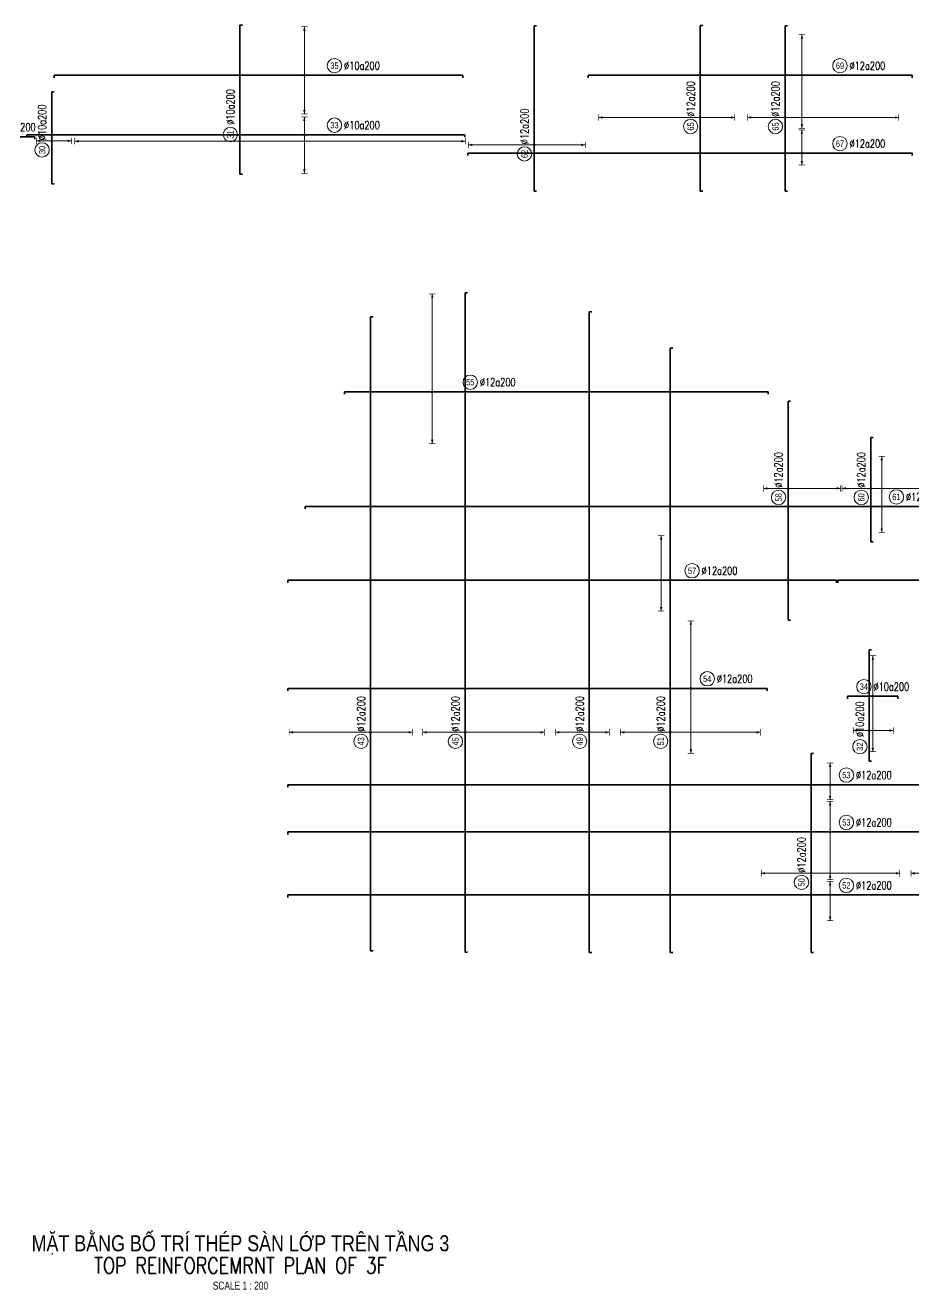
# Model space of a CAD drawing. Header units: millimetres. Extents: x -211477 to 1328726, y -15421 to 98394.
# Drawn here: x 95609 to 151128, y -13912 to 65087 of the extents above; entities that cross this region are included whole.
import ezdxf
from ezdxf.enums import TextEntityAlignment as Align

# ---------------------------------------------------------------- set-up
doc = ezdxf.new("R2010")
doc.units = ezdxf.units.MM
doc.header["$MEASUREMENT"] = 0
for name, color, linetype, lineweight in [('NDC_S_ANNO', 7, 'Continuous', 20), ('NDC_S_DIM', 1, 'Continuous', 9), ('NDC_S_ENG TITLE', 3, 'Continuous', 20), ('NDC_S_REBAR', 4, 'Continuous', 35), ('NDC_S_TEXT SYMBOL', 7, 'Continuous', 20), ('NDC_S_VN TEXT', 7, 'Continuous', 20), ('NDC_S_VN TITLE', 6, 'Continuous', 35)]:
    doc.layers.add(name, color=color, linetype=linetype, lineweight=lineweight)
doc.styles.add('ARIAL', font='arial.ttf', dxfattribs={"width": 0.8})
doc.styles.add('NDC_ANNO', font='', dxfattribs={"width": 0.8})
doc.styles.add('NDC_EN TXT', font='romans.shx', dxfattribs={"width": 0.8})
doc.styles.add('NDC_ROMANS', font='romans.shx', dxfattribs={"width": 0.8})
doc.styles.add('NDC_VIE TXT', font='arial.ttf', dxfattribs={"width": 0.8})
doc.styles.get('NDC_ANNO').set_extended_font_data('Dotum')

# ---------------------------------------------------------------- blocks, each defined once
blk = doc.blocks.new('Drawing name_symbol')
at = {"layer": 'NDC_S_ENG TITLE', "style": 'NDC_EN TXT', "width": 0.8}
blk.add_attdef('SECTDET1', text='', height=5, dxfattribs=at).set_placement((0, 1.01), align=Align.CENTER)
at = {"layer": 'NDC_S_TEXT SYMBOL', "lineweight": 25, "style": 'NDC_ANNO', "width": 0.8}
blk.add_attdef('SSCALE', text='', height=2.5, dxfattribs=at).set_placement((0, -4), align=Align.CENTER)
at = {"layer": 'NDC_S_VN TITLE', "style": 'NDC_VIE TXT', "width": 0.8}
blk.add_attdef('SECTDET2', text='', height=5, dxfattribs=at).set_placement((0, 7.97), align=Align.CENTER)
blk = doc.blocks.new('*U16')
h = blk.add_hatch(color=6)
edge = h.paths.add_edge_path()
edge.add_arc((-2.99, 0), 0.3, 0, 360)
at = {"layer": 'NDC_S_DIM', "color": 8}
for q in [(-2.99, 4.24), (-2.99, -8.01)]:
    blk.add_line((-2.99, 0), q, dxfattribs=at)
for points in [[(-3.99, 4.24, 0.2, 0.2, 0), (-1.99, 4.24, 0, 0, 0)], [(-3.99, -8.01, 0.2, 0.2, 0), (-1.99, -8.01, 0, 0, 0)]]:
    blk.add_lwpolyline(points, format="xyseb", dxfattribs=at)
at = {"layer": 'NDC_S_DIM'}
blk.add_circle((2.1, 3), 2.25, dxfattribs=at)
at = {"layer": 'NDC_S_DIM', "color": 6}
blk.add_circle((-2.99, 0), 0.3, dxfattribs=at)
at = {"layer": 'NDC_S_DIM', "color": 8}
for points in [[(-3.39, 3.04), (-2.99, 4.24), (-2.59, 3.04)], [(-3.39, -6.81), (-2.99, -8.01), (-2.59, -6.81)]]:
    blk.add_solid(points, dxfattribs=at)
at = {"layer": 'NDC_S_REBAR'}
for p, q in [((0, 0), (-172.4, 0)), ((-172.4, 0), (-172.4, -0.75)), ((0, 0), (94.4, 0)), ((94.4, 0), (94.4, -0.75)), ((-172.4, -0.75), (-172.4, -0.75)), ((94.4, -0.75), (94.4, -0.75))]:
    blk.add_line(p, q, dxfattribs=at)
at = {"layer": 'NDC_S_VN TEXT', "style": 'ARIAL', "width": 0.8}
blk.add_attdef('KHT', text='', height=2, dxfattribs=at).set_placement((2.1, 3), align=Align.MIDDLE_CENTER)
at = {"layer": 'NDC_S_VN TEXT', "color": 3, "style": 'NDC_ROMANS', "width": 0.75}
blk.add_attdef('DKT', (5.1, 1.75), '', height=2.5, dxfattribs=at)
blk = doc.blocks.new('*U18')
h = blk.add_hatch(color=6)
edge = h.paths.add_edge_path()
edge.add_arc((-2.99, 0), 0.3, 0, 360)
at = {"layer": 'NDC_S_DIM', "color": 8}
for q in [(-2.99, 9.57), (-2.99, -14.93)]:
    blk.add_line((-2.99, 0), q, dxfattribs=at)
for points in [[(-3.99, 9.57, 0.2, 0.2, 0), (-1.99, 9.57, 0, 0, 0)], [(-3.99, -14.93, 0.2, 0.2, 0), (-1.99, -14.93, 0, 0, 0)]]:
    blk.add_lwpolyline(points, format="xyseb", dxfattribs=at)
at = {"layer": 'NDC_S_DIM'}
blk.add_circle((2.1, 3), 2.25, dxfattribs=at)
at = {"layer": 'NDC_S_DIM', "color": 6}
blk.add_circle((-2.99, 0), 0.3, dxfattribs=at)
at = {"layer": 'NDC_S_DIM', "color": 8}
for points in [[(-3.39, 8.37), (-2.99, 9.57), (-2.59, 8.37)], [(-3.39, -13.73), (-2.99, -14.93), (-2.59, -13.73)]]:
    blk.add_solid(points, dxfattribs=at)
at = {"layer": 'NDC_S_REBAR'}
for p, q in [((0, 0), (-172.4, 0)), ((-172.4, 0), (-172.4, -0.75)), ((0, 0), (191.8, 0)), ((191.8, 0), (191.8, -0.75)), ((-172.4, -0.75), (-172.4, -0.75)), ((191.8, -0.75), (191.8, -0.75))]:
    blk.add_line(p, q, dxfattribs=at)
at = {"layer": 'NDC_S_VN TEXT', "style": 'ARIAL', "width": 0.8}
blk.add_attdef('KHT', text='', height=2, dxfattribs=at).set_placement((2.1, 3), align=Align.MIDDLE_CENTER)
at = {"layer": 'NDC_S_VN TEXT', "color": 3, "style": 'NDC_ROMANS', "width": 0.75}
blk.add_attdef('DKT', (5.1, 1.75), '', height=2.5, dxfattribs=at)
blk = doc.blocks.new('*U19')
h = blk.add_hatch(color=6)
edge = h.paths.add_edge_path()
edge.add_arc((-2.99, 0), 0.3, 0, 360)
at = {"layer": 'NDC_S_DIM', "color": 8}
for q in [(-2.99, 21.07), (-2.99, -20.29)]:
    blk.add_line((-2.99, 0), q, dxfattribs=at)
for points in [[(-3.99, 21.07, 0.2, 0.2, 0), (-1.99, 21.07, 0, 0, 0)], [(-3.99, -20.29, 0.2, 0.2, 0), (-1.99, -20.29, 0, 0, 0)]]:
    blk.add_lwpolyline(points, format="xyseb", dxfattribs=at)
at = {"layer": 'NDC_S_DIM'}
blk.add_circle((2.1, 3), 2.25, dxfattribs=at)
at = {"layer": 'NDC_S_DIM', "color": 6}
blk.add_circle((-2.99, 0), 0.3, dxfattribs=at)
at = {"layer": 'NDC_S_DIM', "color": 8}
for points in [[(-3.39, 19.87), (-2.99, 21.07), (-2.59, 19.87)], [(-3.39, -19.09), (-2.99, -20.29), (-2.59, -19.09)]]:
    blk.add_solid(points, dxfattribs=at)
at = {"layer": 'NDC_S_REBAR'}
for p, q in [((0, 0), (-128.93, 0)), ((-128.93, 0), (-128.93, -0.75)), ((0, 0), (20.87, 0)), ((20.87, 0), (20.87, -0.75)), ((-128.93, -0.75), (-128.93, -0.75)), ((20.87, -0.75), (20.87, -0.75))]:
    blk.add_line(p, q, dxfattribs=at)
at = {"layer": 'NDC_S_VN TEXT', "style": 'ARIAL', "width": 0.8}
blk.add_attdef('KHT', text='', height=2, dxfattribs=at).set_placement((2.1, 3), align=Align.MIDDLE_CENTER)
at = {"layer": 'NDC_S_VN TEXT', "color": 3, "style": 'NDC_ROMANS', "width": 0.75}
blk.add_attdef('DKT', (5.1, 1.75), '', height=2.5, dxfattribs=at)
blk = doc.blocks.new('*U21')
h = blk.add_hatch(color=6)
edge = h.paths.add_edge_path()
edge.add_arc((-7.56, 0), 0.3, 0, 360)
at = {"layer": 'NDC_S_DIM', "color": 8}
for q in [(-7.56, 13.95), (-7.56, -9.55)]:
    blk.add_line((-7.56, 0), q, dxfattribs=at)
for points in [[(-8.56, 13.95, 0.2, 0.2, 0), (-6.56, 13.95, 0, 0, 0)], [(-8.56, -9.55, 0.2, 0.2, 0), (-6.56, -9.55, 0, 0, 0)]]:
    blk.add_lwpolyline(points, format="xyseb", dxfattribs=at)
at = {"layer": 'NDC_S_DIM'}
blk.add_circle((2.1, 3), 2.25, dxfattribs=at)
at = {"layer": 'NDC_S_DIM', "color": 6}
blk.add_circle((-7.56, 0), 0.3, dxfattribs=at)
at = {"layer": 'NDC_S_DIM', "color": 8}
for points in [[(-7.96, 12.75), (-7.56, 13.95), (-7.16, 12.75)], [(-7.96, -8.35), (-7.56, -9.55), (-7.16, -8.35)]]:
    blk.add_solid(points, dxfattribs=at)
at = {"layer": 'NDC_S_REBAR'}
for p, q in [((0, 0), (-124.19, 0)), ((-124.19, 0), (-124.19, -0.75)), ((0, 0), (47.26, 0)), ((47.26, 0), (47.26, -0.75)), ((-124.19, -0.75), (-124.19, -0.75)), ((47.26, -0.75), (47.26, -0.75))]:
    blk.add_line(p, q, dxfattribs=at)
at = {"layer": 'NDC_S_VN TEXT', "style": 'ARIAL', "width": 0.8}
blk.add_attdef('KHT', text='', height=2, dxfattribs=at).set_placement((2.1, 3), align=Align.MIDDLE_CENTER)
at = {"layer": 'NDC_S_VN TEXT', "color": 3, "style": 'NDC_ROMANS', "width": 0.75}
blk.add_attdef('DKT', (5.1, 1.75), '', height=2.5, dxfattribs=at)
blk = doc.blocks.new('*U22')
h = blk.add_hatch(color=6)
edge = h.paths.add_edge_path()
edge.add_arc((-7.56, 0), 0.3, 0, 360)
at = {"layer": 'NDC_S_DIM', "color": 8}
for q in [(-7.56, 13.95), (-7.56, -10.05)]:
    blk.add_line((-7.56, 0), q, dxfattribs=at)
for points in [[(-8.56, 13.95, 0.2, 0.2, 0), (-6.56, 13.95, 0, 0, 0)], [(-8.56, -10.05, 0.2, 0.2, 0), (-6.56, -10.05, 0, 0, 0)]]:
    blk.add_lwpolyline(points, format="xyseb", dxfattribs=at)
at = {"layer": 'NDC_S_DIM'}
blk.add_circle((2.1, 3), 2.25, dxfattribs=at)
at = {"layer": 'NDC_S_DIM', "color": 6}
blk.add_circle((-7.56, 0), 0.3, dxfattribs=at)
at = {"layer": 'NDC_S_DIM', "color": 8}
for points in [[(-7.96, 12.75), (-7.56, 13.95), (-7.16, 12.75)], [(-7.96, -8.85), (-7.56, -10.05), (-7.16, -8.85)]]:
    blk.add_solid(points, dxfattribs=at)
at = {"layer": 'NDC_S_REBAR'}
for p, q in [((0, 0), (-154.42, 0)), ((-154.42, 0), (-154.42, -0.75)), ((0, 0), (76.08, 0)), ((76.08, 0), (76.08, -0.75)), ((-154.42, -0.75), (-154.42, -0.75)), ((76.08, -0.75), (76.08, -0.75))]:
    blk.add_line(p, q, dxfattribs=at)
at = {"layer": 'NDC_S_VN TEXT', "style": 'ARIAL', "width": 0.8}
blk.add_attdef('KHT', text='', height=2, dxfattribs=at).set_placement((2.1, 3), align=Align.MIDDLE_CENTER)
at = {"layer": 'NDC_S_VN TEXT', "color": 3, "style": 'NDC_ROMANS', "width": 0.75}
blk.add_attdef('DKT', (5.1, 1.75), '', height=2.5, dxfattribs=at)
blk = doc.blocks.new('*U23')
h = blk.add_hatch(color=6)
edge = h.paths.add_edge_path()
edge.add_arc((-2.48, 0), 0.3, 0, 360)
at = {"layer": 'NDC_S_DIM', "color": 8}
for q in [(-2.48, 15.65), (-2.48, -8.1)]:
    blk.add_line((-2.48, 0), q, dxfattribs=at)
for points in [[(-3.48, 15.65, 0.2, 0.2, 0), (-1.48, 15.65, 0, 0, 0)], [(-3.48, -8.1, 0.2, 0.2, 0), (-1.48, -8.1, 0, 0, 0)]]:
    blk.add_lwpolyline(points, format="xyseb", dxfattribs=at)
at = {"layer": 'NDC_S_DIM'}
blk.add_circle((2.1, 3), 2.25, dxfattribs=at)
at = {"layer": 'NDC_S_DIM', "color": 6}
blk.add_circle((-2.48, 0), 0.3, dxfattribs=at)
at = {"layer": 'NDC_S_DIM', "color": 8}
for points in [[(-2.88, 14.45), (-2.48, 15.65), (-2.08, 14.45)], [(-2.88, -6.9), (-2.48, -8.1), (-2.08, -6.9)]]:
    blk.add_solid(points, dxfattribs=at)
at = {"layer": 'NDC_S_REBAR'}
for p, q in [((0, 0), (-182.63, 0)), ((-182.63, 0), (-182.63, -0.75)), ((0, 0), (214.28, 0)), ((214.28, 0), (214.28, -0.75)), ((-182.63, -0.75), (-182.63, -0.75)), ((214.28, -0.75), (214.28, -0.75))]:
    blk.add_line(p, q, dxfattribs=at)
at = {"layer": 'NDC_S_VN TEXT', "style": 'ARIAL', "width": 0.8}
blk.add_attdef('KHT', text='', height=2, dxfattribs=at).set_placement((2.1, 3), align=Align.MIDDLE_CENTER)
at = {"layer": 'NDC_S_VN TEXT', "color": 3, "style": 'NDC_ROMANS', "width": 0.75}
blk.add_attdef('DKT', (5.1, 1.75), '', height=2.5, dxfattribs=at)
blk = doc.blocks.new('*U24')
h = blk.add_hatch(color=6)
edge = h.paths.add_edge_path()
edge.add_arc((-2.48, 0), 0.3, 0, 360)
at = {"layer": 'NDC_S_DIM', "color": 8}
for q in [(-2.48, 30.56), (-2.48, -16.19)]:
    blk.add_line((-2.48, 0), q, dxfattribs=at)
for points in [[(-3.48, 30.56, 0.2, 0.2, 0), (-1.48, 30.56, 0, 0, 0)], [(-3.48, -16.19, 0.2, 0.2, 0), (-1.48, -16.19, 0, 0, 0)]]:
    blk.add_lwpolyline(points, format="xyseb", dxfattribs=at)
at = {"layer": 'NDC_S_DIM'}
blk.add_circle((9.4, 3), 2.25, dxfattribs=at)
at = {"layer": 'NDC_S_DIM', "color": 6}
blk.add_circle((-2.48, 0), 0.3, dxfattribs=at)
at = {"layer": 'NDC_S_DIM', "color": 8}
for points in [[(-2.88, 29.36), (-2.48, 30.56), (-2.08, 29.36)], [(-2.88, -14.99), (-2.48, -16.19), (-2.08, -14.99)]]:
    blk.add_solid(points, dxfattribs=at)
at = {"layer": 'NDC_S_REBAR'}
for p, q in [((0, 0), (-29.85, 0)), ((-29.85, 0), (-29.85, -0.75)), ((0, 0), (102.52, 0)), ((102.52, 0), (102.52, -0.75)), ((-29.85, -0.75), (-29.85, -0.75)), ((102.52, -0.75), (102.52, -0.75))]:
    blk.add_line(p, q, dxfattribs=at)
at = {"layer": 'NDC_S_VN TEXT', "style": 'ARIAL', "width": 0.8}
blk.add_attdef('KHT', text='', height=2, dxfattribs=at).set_placement((9.4, 3), align=Align.MIDDLE_CENTER)
at = {"layer": 'NDC_S_VN TEXT', "color": 3, "style": 'NDC_ROMANS', "width": 0.75}
blk.add_attdef('DKT', (12.4, 1.75), '', height=2.5, dxfattribs=at)
blk = doc.blocks.new('*U27')
h = blk.add_hatch(color=6)
edge = h.paths.add_edge_path()
edge.add_arc((-2.48, 0), 0.3, 0, 360)
at = {"layer": 'NDC_S_DIM', "color": 8}
for q in [(-2.48, 7.29), (-2.48, -3.71)]:
    blk.add_line((-2.48, 0), q, dxfattribs=at)
for points in [[(-3.48, 7.29, 0.2, 0.2, 0), (-1.48, 7.29, 0, 0, 0)], [(-3.48, -3.71, 0.2, 0.2, 0), (-1.48, -3.71, 0, 0, 0)]]:
    blk.add_lwpolyline(points, format="xyseb", dxfattribs=at)
at = {"layer": 'NDC_S_DIM'}
blk.add_circle((9.4, 3), 2.25, dxfattribs=at)
at = {"layer": 'NDC_S_DIM', "color": 6}
blk.add_circle((-2.48, 0), 0.3, dxfattribs=at)
at = {"layer": 'NDC_S_DIM', "color": 8}
for points in [[(-2.88, 6.09), (-2.48, 7.29), (-2.08, 6.09)], [(-2.88, -2.51), (-2.48, -3.71), (-2.08, -2.51)]]:
    blk.add_solid(points, dxfattribs=at)
at = {"layer": 'NDC_S_REBAR'}
for p, q in [((0, 0), (-106.89, 0)), ((-106.89, 0), (-106.89, -0.75)), ((0, 0), (31.97, 0)), ((31.97, 0), (31.97, -0.75)), ((-106.89, -0.75), (-106.89, -0.75)), ((31.97, -0.75), (31.97, -0.75))]:
    blk.add_line(p, q, dxfattribs=at)
at = {"layer": 'NDC_S_VN TEXT', "style": 'ARIAL', "width": 0.8}
blk.add_attdef('KHT', text='', height=2, dxfattribs=at).set_placement((9.4, 3), align=Align.MIDDLE_CENTER)
at = {"layer": 'NDC_S_VN TEXT', "color": 3, "style": 'NDC_ROMANS', "width": 0.75}
blk.add_attdef('DKT', (12.4, 1.75), '', height=2.5, dxfattribs=at)
blk = doc.blocks.new('*U28')
h = blk.add_hatch(color=6)
edge = h.paths.add_edge_path()
edge.add_arc((-2.48, 0), 0.3, 0, 360)
at = {"layer": 'NDC_S_DIM', "color": 8}
for q in [(-2.48, 12.68), (-2.48, -16.57)]:
    blk.add_line((-2.48, 0), q, dxfattribs=at)
for points in [[(-3.48, 12.68, 0.2, 0.2, 0), (-1.48, 12.68, 0, 0, 0)], [(-3.48, -16.57, 0.2, 0.2, 0), (-1.48, -16.57, 0, 0, 0)]]:
    blk.add_lwpolyline(points, format="xyseb", dxfattribs=at)
at = {"layer": 'NDC_S_DIM'}
blk.add_circle((9.4, 3), 2.25, dxfattribs=at)
at = {"layer": 'NDC_S_DIM', "color": 6}
blk.add_circle((-2.48, 0), 0.3, dxfattribs=at)
at = {"layer": 'NDC_S_DIM', "color": 8}
for points in [[(-2.88, 11.48), (-2.48, 12.68), (-2.08, 11.48)], [(-2.88, -15.37), (-2.48, -16.57), (-2.08, -15.37)]]:
    blk.add_solid(points, dxfattribs=at)
at = {"layer": 'NDC_S_REBAR'}
for p, q in [((0, 0), (-69.29, 0)), ((-69.29, 0), (-69.29, -0.75)), ((0, 0), (31.94, 0)), ((31.94, 0), (31.94, -0.75)), ((-69.29, -0.75), (-69.29, -0.75)), ((31.94, -0.75), (31.94, -0.75))]:
    blk.add_line(p, q, dxfattribs=at)
at = {"layer": 'NDC_S_VN TEXT', "style": 'ARIAL', "width": 0.8}
blk.add_attdef('KHT', text='', height=2, dxfattribs=at).set_placement((9.4, 3), align=Align.MIDDLE_CENTER)
at = {"layer": 'NDC_S_VN TEXT', "color": 3, "style": 'NDC_ROMANS', "width": 0.75}
blk.add_attdef('DKT', (12.4, 1.75), '', height=2.5, dxfattribs=at)
blk = doc.blocks.new('*U29')
h = blk.add_hatch(color=6)
edge = h.paths.add_edge_path()
edge.add_arc((0, 0), 0.3, 0, 360)
at = {"layer": 'NDC_S_DIM', "color": 8}
for q in [(0, 15.18), (0, -12.07)]:
    blk.add_line((0, 0), q, dxfattribs=at)
for points in [[(-1, 15.18, 0.2, 0.2, 0), (1, 15.18, 0, 0, 0)], [(-1, -12.07, 0.2, 0.2, 0), (1, -12.07, 0, 0, 0)]]:
    blk.add_lwpolyline(points, format="xyseb", dxfattribs=at)
at = {"layer": 'NDC_S_DIM'}
blk.add_circle((9.4, 3), 2.25, dxfattribs=at)
at = {"layer": 'NDC_S_DIM', "color": 6}
blk.add_circle((0, 0), 0.3, dxfattribs=at)
at = {"layer": 'NDC_S_DIM', "color": 8}
for points in [[(-0.4, 13.98), (0, 15.18), (0.4, 13.98)], [(-0.4, -10.87), (0, -12.07), (0.4, -10.87)]]:
    blk.add_solid(points, dxfattribs=at)
at = {"layer": 'NDC_S_REBAR'}
for p, q in [((0, 0), (-78.17, 0)), ((-78.17, 0), (-78.17, -0.75)), ((0, 0), (49.56, 0)), ((49.56, 0), (49.56, -0.75)), ((-78.17, -0.75), (-78.17, -0.75)), ((49.56, -0.75), (49.56, -0.75))]:
    blk.add_line(p, q, dxfattribs=at)
at = {"layer": 'NDC_S_VN TEXT', "style": 'ARIAL', "width": 0.8}
blk.add_attdef('KHT', text='', height=2, dxfattribs=at).set_placement((9.4, 3), align=Align.MIDDLE_CENTER)
at = {"layer": 'NDC_S_VN TEXT', "color": 3, "style": 'NDC_ROMANS', "width": 0.75}
blk.add_attdef('DKT', (12.4, 1.75), '', height=2.5, dxfattribs=at)
blk = doc.blocks.new('*U32')
h = blk.add_hatch(color=6)
edge = h.paths.add_edge_path()
edge.add_arc((-4.94, 0), 0.3, 0, 360)
at = {"layer": 'NDC_S_DIM', "color": 8}
for q in [(-4.94, 51.62), (-4.94, -70.39)]:
    blk.add_line((-4.94, 0), q, dxfattribs=at)
for points in [[(-5.94, 51.62, 0.2, 0.2, 0), (-3.94, 51.62, 0, 0, 0)], [(-5.94, -70.39, 0.2, 0.2, 0), (-3.94, -70.39, 0, 0, 0)]]:
    blk.add_lwpolyline(points, format="xyseb", dxfattribs=at)
at = {"layer": 'NDC_S_DIM'}
blk.add_circle((-2.82, 3), 2.25, dxfattribs=at)
at = {"layer": 'NDC_S_DIM', "color": 6}
blk.add_circle((-4.94, 0), 0.3, dxfattribs=at)
at = {"layer": 'NDC_S_DIM', "color": 8}
for points in [[(-5.34, 50.42), (-4.94, 51.62), (-4.54, 50.42)], [(-5.34, -69.19), (-4.94, -70.39), (-4.54, -69.19)]]:
    blk.add_solid(points, dxfattribs=at)
at = {"layer": 'NDC_S_REBAR'}
for p, q in [((0, 0), (-15.24, 0)), ((-15.24, 0), (-15.24, -0.75)), ((0, 0), (31.29, 0)), ((31.29, 0), (31.29, -0.75)), ((-15.24, -0.75), (-15.24, -0.75)), ((31.29, -0.75), (31.29, -0.75))]:
    blk.add_line(p, q, dxfattribs=at)
at = {"layer": 'NDC_S_VN TEXT', "style": 'ARIAL', "width": 0.8}
blk.add_attdef('KHT', text='', height=2, dxfattribs=at).set_placement((-2.82, 3), align=Align.MIDDLE_CENTER)
at = {"layer": 'NDC_S_VN TEXT', "color": 3, "style": 'NDC_ROMANS', "width": 0.75}
blk.add_attdef('DKT', (0.18, 1.75), '', height=2.5, dxfattribs=at)
blk = doc.blocks.new('*U33')
h = blk.add_hatch(color=6)
edge = h.paths.add_edge_path()
edge.add_arc((0, 0), 0.3, 0, 360)
at = {"layer": 'NDC_S_DIM', "color": 8}
for q in [(0, 20.51), (0, -15.98)]:
    blk.add_line((0, 0), q, dxfattribs=at)
for points in [[(-1, 20.51, 0.2, 0.2, 0), (1, 20.51, 0, 0, 0)], [(-1, -15.98, 0.2, 0.2, 0), (1, -15.98, 0, 0, 0)]]:
    blk.add_lwpolyline(points, format="xyseb", dxfattribs=at)
at = {"layer": 'NDC_S_DIM'}
blk.add_circle((-2.82, 3), 2.25, dxfattribs=at)
at = {"layer": 'NDC_S_DIM', "color": 6}
blk.add_circle((0, 0), 0.3, dxfattribs=at)
at = {"layer": 'NDC_S_DIM', "color": 8}
for points in [[(-0.4, 19.31), (0, 20.51), (0.4, 19.31)], [(-0.4, -14.78), (0, -15.98), (0.4, -14.78)]]:
    blk.add_solid(points, dxfattribs=at)
at = {"layer": 'NDC_S_REBAR'}
for p, q in [((0, 0), (-14.48, 0)), ((-14.48, 0), (-14.48, -0.75)), ((0, 0), (37.19, 0)), ((37.19, 0), (37.19, -0.75)), ((-14.48, -0.75), (-14.48, -0.75)), ((37.19, -0.75), (37.19, -0.75))]:
    blk.add_line(p, q, dxfattribs=at)
at = {"layer": 'NDC_S_VN TEXT', "style": 'ARIAL', "width": 0.8}
blk.add_attdef('KHT', text='', height=2, dxfattribs=at).set_placement((-2.82, 3), align=Align.MIDDLE_CENTER)
at = {"layer": 'NDC_S_VN TEXT', "color": 3, "style": 'NDC_ROMANS', "width": 0.75}
blk.add_attdef('DKT', (0.18, 1.75), '', height=2.5, dxfattribs=at)
blk = doc.blocks.new('*U34')
h = blk.add_hatch(color=6)
edge = h.paths.add_edge_path()
edge.add_arc((0, 0), 0.3, 0, 360)
at = {"layer": 'NDC_S_DIM', "color": 8}
for q in [(0, 31.71), (0, -10.76)]:
    blk.add_line((0, 0), q, dxfattribs=at)
for points in [[(-1, 31.71, 0.2, 0.2, 0), (1, 31.71, 0, 0, 0)], [(-1, -10.76, 0.2, 0.2, 0), (1, -10.76, 0, 0, 0)]]:
    blk.add_lwpolyline(points, format="xyseb", dxfattribs=at)
at = {"layer": 'NDC_S_DIM'}
blk.add_circle((-2.82, 3), 2.25, dxfattribs=at)
at = {"layer": 'NDC_S_DIM', "color": 6}
blk.add_circle((0, 0), 0.3, dxfattribs=at)
at = {"layer": 'NDC_S_DIM', "color": 8}
for points in [[(-0.4, 30.51), (0, 31.71), (0.4, 30.51)], [(-0.4, -9.56), (0, -10.76), (0.4, -9.56)]]:
    blk.add_solid(points, dxfattribs=at)
at = {"layer": 'NDC_S_REBAR'}
for p, q in [((0, 0), (-23.04, 0)), ((-23.04, 0), (-23.04, -0.75)), ((0, 0), (28.69, 0)), ((28.69, 0), (28.69, -0.75)), ((-23.04, -0.75), (-23.04, -0.75)), ((28.69, -0.75), (28.69, -0.75))]:
    blk.add_line(p, q, dxfattribs=at)
at = {"layer": 'NDC_S_VN TEXT', "style": 'ARIAL', "width": 0.8}
blk.add_attdef('KHT', text='', height=2, dxfattribs=at).set_placement((-2.82, 3), align=Align.MIDDLE_CENTER)
at = {"layer": 'NDC_S_VN TEXT', "color": 3, "style": 'NDC_ROMANS', "width": 0.75}
blk.add_attdef('DKT', (0.18, 1.75), '', height=2.5, dxfattribs=at)
blk = doc.blocks.new('*U35')
h = blk.add_hatch(color=6)
edge = h.paths.add_edge_path()
edge.add_arc((0, 0), 0.3, 0, 360)
at = {"layer": 'NDC_S_DIM', "color": 8}
for q in [(0, 11.72), (0, -35.53)]:
    blk.add_line((0, 0), q, dxfattribs=at)
for points in [[(-1, 11.72, 0.2, 0.2, 0), (1, 11.72, 0, 0, 0)], [(-1, -35.53, 0.2, 0.2, 0), (1, -35.53, 0, 0, 0)]]:
    blk.add_lwpolyline(points, format="xyseb", dxfattribs=at)
at = {"layer": 'NDC_S_DIM'}
blk.add_circle((-2.82, 3), 2.25, dxfattribs=at)
at = {"layer": 'NDC_S_DIM', "color": 6}
blk.add_circle((0, 0), 0.3, dxfattribs=at)
at = {"layer": 'NDC_S_DIM', "color": 8}
for points in [[(-0.4, 10.52), (0, 11.72), (0.4, 10.52)], [(-0.4, -34.33), (0, -35.53), (0.4, -34.33)]]:
    blk.add_solid(points, dxfattribs=at)
at = {"layer": 'NDC_S_REBAR'}
for p, q in [((0, 0), (-23.04, 0)), ((-23.04, 0), (-23.04, -0.75)), ((0, 0), (28.65, 0)), ((28.65, 0), (28.65, -0.75)), ((-23.04, -0.75), (-23.04, -0.75)), ((28.65, -0.75), (28.65, -0.75))]:
    blk.add_line(p, q, dxfattribs=at)
at = {"layer": 'NDC_S_VN TEXT', "style": 'ARIAL', "width": 0.8}
blk.add_attdef('KHT', text='', height=2, dxfattribs=at).set_placement((-2.82, 3), align=Align.MIDDLE_CENTER)
at = {"layer": 'NDC_S_VN TEXT', "color": 3, "style": 'NDC_ROMANS', "width": 0.75}
blk.add_attdef('DKT', (0.18, 1.75), '', height=2.5, dxfattribs=at)
blk = doc.blocks.new('*U37')
h = blk.add_hatch(color=6)
edge = h.paths.add_edge_path()
edge.add_arc((0, 0), 0.3, 0, 360)
at = {"layer": 'NDC_S_DIM', "color": 8}
for q in [(0, 25.45), (0, -13.05)]:
    blk.add_line((0, 0), q, dxfattribs=at)
for points in [[(-1, 25.45, 0.2, 0.2, 0), (1, 25.45, 0, 0, 0)], [(-1, -13.05, 0.2, 0.2, 0), (1, -13.05, 0, 0, 0)]]:
    blk.add_lwpolyline(points, format="xyseb", dxfattribs=at)
at = {"layer": 'NDC_S_DIM'}
blk.add_circle((-2.82, 3), 2.25, dxfattribs=at)
at = {"layer": 'NDC_S_DIM', "color": 6}
blk.add_circle((0, 0), 0.3, dxfattribs=at)
at = {"layer": 'NDC_S_DIM', "color": 8}
for points in [[(-0.4, 24.25), (0, 25.45), (0.4, 24.25)], [(-0.4, -11.85), (0, -13.05), (0.4, -11.85)]]:
    blk.add_solid(points, dxfattribs=at)
at = {"layer": 'NDC_S_REBAR'}
for p, q in [((0, 0), (-68.21, 0)), ((-68.21, 0), (-68.21, -0.75)), ((0, 0), (129.77, 0)), ((129.77, 0), (129.77, -0.75)), ((-68.21, -0.75), (-68.21, -0.75)), ((129.77, -0.75), (129.77, -0.75))]:
    blk.add_line(p, q, dxfattribs=at)
at = {"layer": 'NDC_S_VN TEXT', "style": 'ARIAL', "width": 0.8}
blk.add_attdef('KHT', text='', height=2, dxfattribs=at).set_placement((-2.82, 3), align=Align.MIDDLE_CENTER)
at = {"layer": 'NDC_S_VN TEXT', "color": 3, "style": 'NDC_ROMANS', "width": 0.75}
blk.add_attdef('DKT', (0.18, 1.75), '', height=2.5, dxfattribs=at)
blk = doc.blocks.new('*U38')
h = blk.add_hatch(color=6)
edge = h.paths.add_edge_path()
edge.add_arc((0, 0), 0.3, 0, 360)
at = {"layer": 'NDC_S_DIM', "color": 8}
for q in [(0, 13.2), (0, -24.8)]:
    blk.add_line((0, 0), q, dxfattribs=at)
for points in [[(-1, 13.2, 0.2, 0.2, 0), (1, 13.2, 0, 0, 0)], [(-1, -24.8, 0.2, 0.2, 0), (1, -24.8, 0, 0, 0)]]:
    blk.add_lwpolyline(points, format="xyseb", dxfattribs=at)
at = {"layer": 'NDC_S_DIM'}
blk.add_circle((-2.82, 3), 2.25, dxfattribs=at)
at = {"layer": 'NDC_S_DIM', "color": 6}
blk.add_circle((0, 0), 0.3, dxfattribs=at)
at = {"layer": 'NDC_S_DIM', "color": 8}
for points in [[(-0.4, 12), (0, 13.2), (0.4, 12)], [(-0.4, -23.6), (0, -24.8), (0.4, -23.6)]]:
    blk.add_solid(points, dxfattribs=at)
at = {"layer": 'NDC_S_REBAR'}
for p, q in [((0, 0), (-68.72, 0)), ((-68.72, 0), (-68.72, -0.75)), ((0, 0), (137.34, 0)), ((137.34, 0), (137.34, -0.75)), ((-68.72, -0.75), (-68.72, -0.75)), ((137.34, -0.75), (137.34, -0.75))]:
    blk.add_line(p, q, dxfattribs=at)
at = {"layer": 'NDC_S_VN TEXT', "style": 'ARIAL', "width": 0.8}
blk.add_attdef('KHT', text='', height=2, dxfattribs=at).set_placement((-2.82, 3), align=Align.MIDDLE_CENTER)
at = {"layer": 'NDC_S_VN TEXT', "color": 3, "style": 'NDC_ROMANS', "width": 0.75}
blk.add_attdef('DKT', (0.18, 1.75), '', height=2.5, dxfattribs=at)
blk = doc.blocks.new('*U39')
h = blk.add_hatch(color=6)
edge = h.paths.add_edge_path()
edge.add_arc((0, 0), 0.3, 0, 360)
at = {"layer": 'NDC_S_DIM', "color": 8}
for q in [(0, 10.52), (0, -6.23)]:
    blk.add_line((0, 0), q, dxfattribs=at)
for points in [[(-1, 10.52, 0.2, 0.2, 0), (1, 10.52, 0, 0, 0)], [(-1, -6.23, 0.2, 0.2, 0), (1, -6.23, 0, 0, 0)]]:
    blk.add_lwpolyline(points, format="xyseb", dxfattribs=at)
at = {"layer": 'NDC_S_DIM'}
blk.add_circle((-2.82, 3), 2.25, dxfattribs=at)
at = {"layer": 'NDC_S_DIM', "color": 6}
blk.add_circle((0, 0), 0.3, dxfattribs=at)
at = {"layer": 'NDC_S_DIM', "color": 8}
for points in [[(-0.4, 9.32), (0, 10.52), (0.4, 9.32)], [(-0.4, -5.03), (0, -6.23), (0.4, -5.03)]]:
    blk.add_solid(points, dxfattribs=at)
at = {"layer": 'NDC_S_REBAR'}
for p, q in [((0, 0), (-68.75, 0)), ((-68.75, 0), (-68.75, -0.75)), ((0, 0), (131.38, 0)), ((131.38, 0), (131.38, -0.75)), ((-68.75, -0.75), (-68.75, -0.75)), ((131.38, -0.75), (131.38, -0.75))]:
    blk.add_line(p, q, dxfattribs=at)
at = {"layer": 'NDC_S_VN TEXT', "style": 'ARIAL', "width": 0.8}
blk.add_attdef('KHT', text='', height=2, dxfattribs=at).set_placement((-2.82, 3), align=Align.MIDDLE_CENTER)
at = {"layer": 'NDC_S_VN TEXT', "color": 3, "style": 'NDC_ROMANS', "width": 0.75}
blk.add_attdef('DKT', (0.18, 1.75), '', height=2.5, dxfattribs=at)
blk = doc.blocks.new('*U40')
h = blk.add_hatch(color=6)
edge = h.paths.add_edge_path()
edge.add_arc((0, 0), 0.3, 0, 360)
at = {"layer": 'NDC_S_DIM', "color": 8}
for q in [(0, 15.57), (0, -28.18)]:
    blk.add_line((0, 0), q, dxfattribs=at)
for points in [[(-1, 15.57, 0.2, 0.2, 0), (1, 15.57, 0, 0, 0)], [(-1, -28.18, 0.2, 0.2, 0), (1, -28.18, 0, 0, 0)]]:
    blk.add_lwpolyline(points, format="xyseb", dxfattribs=at)
at = {"layer": 'NDC_S_DIM'}
blk.add_circle((-2.82, 3), 2.25, dxfattribs=at)
at = {"layer": 'NDC_S_DIM', "color": 6}
blk.add_circle((0, 0), 0.3, dxfattribs=at)
at = {"layer": 'NDC_S_DIM', "color": 8}
for points in [[(-0.4, 14.37), (0, 15.57), (0.4, 14.37)], [(-0.4, -26.98), (0, -28.18), (0.4, -26.98)]]:
    blk.add_solid(points, dxfattribs=at)
at = {"layer": 'NDC_S_REBAR'}
for p, q in [((0, 0), (-68.76, 0)), ((-68.76, 0), (-68.76, -0.75)), ((0, 0), (119.97, 0)), ((119.97, 0), (119.97, -0.75)), ((-68.76, -0.75), (-68.76, -0.75)), ((119.97, -0.75), (119.97, -0.75))]:
    blk.add_line(p, q, dxfattribs=at)
at = {"layer": 'NDC_S_VN TEXT', "style": 'ARIAL', "width": 0.8}
blk.add_attdef('KHT', text='', height=2, dxfattribs=at).set_placement((-2.82, 3), align=Align.MIDDLE_CENTER)
at = {"layer": 'NDC_S_VN TEXT', "color": 3, "style": 'NDC_ROMANS', "width": 0.75}
blk.add_attdef('DKT', (0.18, 1.75), '', height=2.5, dxfattribs=at)
blk = doc.blocks.new('*U41')
h = blk.add_hatch(color=6)
edge = h.paths.add_edge_path()
edge.add_arc((0, 0), 0.3, 0, 360)
at = {"layer": 'NDC_S_DIM', "color": 8}
for q in [(0, 7.65), (0, -16.37)]:
    blk.add_line((0, 0), q, dxfattribs=at)
for points in [[(-1, 7.65, 0.2, 0.2, 0), (1, 7.65, 0, 0, 0)], [(-1, -16.37, 0.2, 0.2, 0), (1, -16.37, 0, 0, 0)]]:
    blk.add_lwpolyline(points, format="xyseb", dxfattribs=at)
at = {"layer": 'NDC_S_DIM'}
blk.add_circle((-2.82, 3), 2.25, dxfattribs=at)
at = {"layer": 'NDC_S_DIM', "color": 6}
blk.add_circle((0, 0), 0.3, dxfattribs=at)
at = {"layer": 'NDC_S_DIM', "color": 8}
for points in [[(-0.4, 6.45), (0, 7.65), (0.4, 6.45)], [(-0.4, -15.17), (0, -16.37), (0.4, -15.17)]]:
    blk.add_solid(points, dxfattribs=at)
at = {"layer": 'NDC_S_REBAR'}
for p, q in [((0, 0), (-41.18, 0)), ((-41.18, 0), (-41.18, -0.75)), ((0, 0), (27.29, 0)), ((27.29, 0), (27.29, -0.75)), ((-41.18, -0.75), (-41.18, -0.75)), ((27.29, -0.75), (27.29, -0.75))]:
    blk.add_line(p, q, dxfattribs=at)
at = {"layer": 'NDC_S_VN TEXT', "style": 'ARIAL', "width": 0.8}
blk.add_attdef('KHT', text='', height=2, dxfattribs=at).set_placement((-2.82, 3), align=Align.MIDDLE_CENTER)
at = {"layer": 'NDC_S_VN TEXT', "color": 3, "style": 'NDC_ROMANS', "width": 0.75}
blk.add_attdef('DKT', (0.18, 1.75), '', height=2.5, dxfattribs=at)
blk = doc.blocks.new('*U42')
h = blk.add_hatch(color=6)
edge = h.paths.add_edge_path()
edge.add_arc((0, 0), 0.3, 0, 360)
at = {"layer": 'NDC_S_DIM', "color": 8}
for q in [(0, 8.97), (0, -40.5)]:
    blk.add_line((0, 0), q, dxfattribs=at)
for points in [[(-1, 8.97, 0.2, 0.2, 0), (1, 8.97, 0, 0, 0)], [(-1, -40.5, 0.2, 0.2, 0), (1, -40.5, 0, 0, 0)]]:
    blk.add_lwpolyline(points, format="xyseb", dxfattribs=at)
at = {"layer": 'NDC_S_DIM'}
blk.add_circle((-2.82, 3), 2.25, dxfattribs=at)
at = {"layer": 'NDC_S_DIM', "color": 6}
blk.add_circle((0, 0), 0.3, dxfattribs=at)
at = {"layer": 'NDC_S_DIM', "color": 8}
for points in [[(-0.4, 7.77), (0, 8.97), (0.4, 7.77)], [(-0.4, -39.3), (0, -40.5), (0.4, -39.3)]]:
    blk.add_solid(points, dxfattribs=at)
at = {"layer": 'NDC_S_REBAR'}
for p, q in [((0, 0), (-16.68, 0)), ((-16.68, 0), (-16.68, -0.75)), ((0, 0), (15.86, 0)), ((15.86, 0), (15.86, -0.75)), ((-16.68, -0.75), (-16.68, -0.75)), ((15.86, -0.75), (15.86, -0.75))]:
    blk.add_line(p, q, dxfattribs=at)
at = {"layer": 'NDC_S_VN TEXT', "style": 'ARIAL', "width": 0.8}
blk.add_attdef('KHT', text='', height=2, dxfattribs=at).set_placement((-2.82, 3), align=Align.MIDDLE_CENTER)
at = {"layer": 'NDC_S_VN TEXT', "color": 3, "style": 'NDC_ROMANS', "width": 0.75}
blk.add_attdef('DKT', (0.18, 1.75), '', height=2.5, dxfattribs=at)
blk = doc.blocks.new('*U45')
h = blk.add_hatch(color=6)
edge = h.paths.add_edge_path()
edge.add_arc((0, 0), 0.3, 0, 360)
at = {"layer": 'NDC_S_DIM', "color": 8}
for q in [(0, 15.58), (0, -27.67)]:
    blk.add_line((0, 0), q, dxfattribs=at)
for points in [[(-1, 15.58, 0.2, 0.2, 0), (1, 15.58, 0, 0, 0)], [(-1, -27.67, 0.2, 0.2, 0), (1, -27.67, 0, 0, 0)]]:
    blk.add_lwpolyline(points, format="xyseb", dxfattribs=at)
at = {"layer": 'NDC_S_DIM'}
blk.add_circle((-2.82, 3), 2.25, dxfattribs=at)
at = {"layer": 'NDC_S_DIM', "color": 6}
blk.add_circle((0, 0), 0.3, dxfattribs=at)
at = {"layer": 'NDC_S_DIM', "color": 8}
for points in [[(-0.4, 14.38), (0, 15.58), (0.4, 14.38)], [(-0.4, -26.47), (0, -27.67), (0.4, -26.47)]]:
    blk.add_solid(points, dxfattribs=at)
at = {"layer": 'NDC_S_REBAR'}
for p, q in [((0, 0), (-24.75, 0)), ((-24.75, 0), (-24.75, -0.75)), ((0, 0), (37.38, 0)), ((37.38, 0), (37.38, -0.75)), ((-24.75, -0.75), (-24.75, -0.75)), ((37.38, -0.75), (37.38, -0.75))]:
    blk.add_line(p, q, dxfattribs=at)
at = {"layer": 'NDC_S_VN TEXT', "style": 'ARIAL', "width": 0.8}
blk.add_attdef('KHT', text='', height=2, dxfattribs=at).set_placement((-2.82, 3), align=Align.MIDDLE_CENTER)
at = {"layer": 'NDC_S_VN TEXT', "color": 3, "style": 'NDC_ROMANS', "width": 0.75}
blk.add_attdef('DKT', (0.18, 1.75), '', height=2.5, dxfattribs=at)
blk = doc.blocks.new('*U46')
h = blk.add_hatch(color=6)
edge = h.paths.add_edge_path()
edge.add_arc((0, 0), 0.3, 0, 360)
at = {"layer": 'NDC_S_DIM', "color": 8}
for q in [(0, 17.52), (0, -30.98)]:
    blk.add_line((0, 0), q, dxfattribs=at)
for points in [[(-1, 17.52, 0.2, 0.2, 0), (1, 17.52, 0, 0, 0)], [(-1, -30.98, 0.2, 0.2, 0), (1, -30.98, 0, 0, 0)]]:
    blk.add_lwpolyline(points, format="xyseb", dxfattribs=at)
at = {"layer": 'NDC_S_DIM'}
blk.add_circle((-2.82, 3), 2.25, dxfattribs=at)
at = {"layer": 'NDC_S_DIM', "color": 6}
blk.add_circle((0, 0), 0.3, dxfattribs=at)
at = {"layer": 'NDC_S_DIM', "color": 8}
for points in [[(-0.4, 16.32), (0, 17.52), (0.4, 16.32)], [(-0.4, -29.78), (0, -30.98), (0.4, -29.78)]]:
    blk.add_solid(points, dxfattribs=at)
at = {"layer": 'NDC_S_REBAR'}
for p, q in [((0, 0), (-20.67, 0)), ((-20.67, 0), (-20.67, -0.75)), ((0, 0), (37.38, 0)), ((37.38, 0), (37.38, -0.75)), ((-20.67, -0.75), (-20.67, -0.75)), ((37.38, -0.75), (37.38, -0.75))]:
    blk.add_line(p, q, dxfattribs=at)
at = {"layer": 'NDC_S_VN TEXT', "style": 'ARIAL', "width": 0.8}
blk.add_attdef('KHT', text='', height=2, dxfattribs=at).set_placement((-2.82, 3), align=Align.MIDDLE_CENTER)
at = {"layer": 'NDC_S_VN TEXT', "color": 3, "style": 'NDC_ROMANS', "width": 0.75}
blk.add_attdef('DKT', (0.18, 1.75), '', height=2.5, dxfattribs=at)
blk = doc.blocks.new('*U61')
h = blk.add_hatch(color=6)
edge = h.paths.add_edge_path()
edge.add_arc((0, 0), 0.3, 0, 360)
at = {"layer": 'NDC_S_DIM', "color": 8}
for q in [(0, 12.67), (0, -17.33)]:
    blk.add_line((0, 0), q, dxfattribs=at)
for points in [[(-1, 12.67, 0.2, 0.2, 0), (1, 12.67, 0, 0, 0)], [(-1, -17.33, 0.2, 0.2, 0), (1, -17.33, 0, 0, 0)]]:
    blk.add_lwpolyline(points, format="xyseb", dxfattribs=at)
at = {"layer": 'NDC_S_DIM'}
blk.add_circle((-2.82, 3), 2.25, dxfattribs=at)
at = {"layer": 'NDC_S_DIM', "color": 6}
blk.add_circle((0, 0), 0.3, dxfattribs=at)
at = {"layer": 'NDC_S_DIM', "color": 8}
for points in [[(-0.4, 11.47), (0, 12.67), (0.4, 11.47)], [(-0.4, -16.13), (0, -17.33), (0.4, -16.13)]]:
    blk.add_solid(points, dxfattribs=at)
at = {"layer": 'NDC_S_REBAR'}
for p, q in [((0, 0), (-7.98, 0)), ((-7.98, 0), (-7.98, -0.75)), ((0, 0), (7.8, 0)), ((7.8, 0), (7.8, -0.75)), ((-7.98, -0.75), (-7.98, -0.75)), ((7.8, -0.75), (7.8, -0.75))]:
    blk.add_line(p, q, dxfattribs=at)
at = {"layer": 'NDC_S_VN TEXT', "style": 'ARIAL', "width": 0.8}
blk.add_attdef('KHT', text='', height=2, dxfattribs=at).set_placement((-2.82, 3), align=Align.MIDDLE_CENTER)
at = {"layer": 'NDC_S_VN TEXT', "color": 3, "style": 'NDC_ROMANS', "width": 0.75}
blk.add_attdef('DKT', (0.18, 1.75), '', height=2.5, dxfattribs=at)
blk = doc.blocks.new('*U62')
h = blk.add_hatch(color=6)
edge = h.paths.add_edge_path()
edge.add_arc((0, 0), 0.3, 0, 360)
at = {"layer": 'NDC_S_DIM', "color": 8}
for q in [(0, 4.99), (0, -7.51)]:
    blk.add_line((0, 0), q, dxfattribs=at)
for points in [[(-1, 4.99, 0.2, 0.2, 0), (1, 4.99, 0, 0, 0)], [(-1, -7.51, 0.2, 0.2, 0), (1, -7.51, 0, 0, 0)]]:
    blk.add_lwpolyline(points, format="xyseb", dxfattribs=at)
at = {"layer": 'NDC_S_DIM'}
blk.add_circle((-5.06, 2.92), 2.25, dxfattribs=at)
at = {"layer": 'NDC_S_DIM', "color": 6}
blk.add_circle((0, 0), 0.3, dxfattribs=at)
at = {"layer": 'NDC_S_DIM', "color": 8}
for points in [[(-0.4, 3.79), (0, 4.99), (0.4, 3.79)], [(-0.4, -6.31), (0, -7.51), (0.4, -6.31)]]:
    blk.add_solid(points, dxfattribs=at)
at = {"layer": 'NDC_S_REBAR'}
for p, q in [((0, 0), (-9.56, 0)), ((-9.56, 0), (-9.56, -0.75)), ((0, 0), (25.21, 0)), ((25.21, 0), (25.21, -0.75)), ((-9.56, -0.75), (-9.56, -0.75)), ((25.21, -0.75), (25.21, -0.75))]:
    blk.add_line(p, q, dxfattribs=at)
at = {"layer": 'NDC_S_VN TEXT', "color": 3, "style": 'NDC_ROMANS', "width": 0.75}
blk.add_attdef('DKT', (-2.06, 1.67), '', height=2.5, dxfattribs=at)
at = {"layer": 'NDC_S_VN TEXT', "style": 'ARIAL', "width": 0.8}
blk.add_attdef('KHT', text='', height=2, dxfattribs=at).set_placement((-5.06, 2.92), align=Align.MIDDLE_CENTER)
blk = doc.blocks.new('*U65')
h = blk.add_hatch(color=6)
edge = h.paths.add_edge_path()
edge.add_arc((0, 0), 0.3, 0, 360)
at = {"layer": 'NDC_S_DIM', "color": 8}
for q in [(0, 5.5), (0, -12.05)]:
    blk.add_line((0, 0), q, dxfattribs=at)
for points in [[(-1, 5.5, 0.2, 0.2, 0), (1, 5.5, 0, 0, 0)], [(-1, -12.05, 0.2, 0.2, 0), (1, -12.05, 0, 0, 0)]]:
    blk.add_lwpolyline(points, format="xyseb", dxfattribs=at)
at = {"layer": 'NDC_S_DIM'}
blk.add_circle((9.4, 3), 2.25, dxfattribs=at)
at = {"layer": 'NDC_S_DIM', "color": 6}
blk.add_circle((0, 0), 0.3, dxfattribs=at)
at = {"layer": 'NDC_S_DIM', "color": 8}
for points in [[(-0.4, 4.3), (0, 5.5), (0.4, 4.3)], [(-0.4, -10.85), (0, -12.05), (0.4, -10.85)]]:
    blk.add_solid(points, dxfattribs=at)
at = {"layer": 'NDC_S_REBAR'}
for p, q in [((0, 0), (-86.76, 0)), ((-86.76, 0), (-86.76, -0.75)), ((0, 0), (50.15, 0)), ((50.15, 0), (50.15, -0.75)), ((-86.76, -0.75), (-86.76, -0.75)), ((50.15, -0.75), (50.15, -0.75))]:
    blk.add_line(p, q, dxfattribs=at)
at = {"layer": 'NDC_S_VN TEXT', "style": 'ARIAL', "width": 0.8}
blk.add_attdef('KHT', text='', height=2, dxfattribs=at).set_placement((9.4, 3), align=Align.MIDDLE_CENTER)
at = {"layer": 'NDC_S_VN TEXT', "color": 3, "style": 'NDC_ROMANS', "width": 0.75}
blk.add_attdef('DKT', (12.4, 1.75), '', height=2.5, dxfattribs=at)
blk = doc.blocks.new('*U66')
h = blk.add_hatch(color=6)
edge = h.paths.add_edge_path()
edge.add_arc((0, 0), 0.3, 0, 360)
at = {"layer": 'NDC_S_DIM', "color": 8}
for q in [(0, 4.8), (0, -6.2)]:
    blk.add_line((0, 0), q, dxfattribs=at)
for points in [[(-1, 4.8, 0.2, 0.2, 0), (1, 4.8, 0, 0, 0)], [(-1, -6.2, 0.2, 0.2, 0), (1, -6.2, 0, 0, 0)]]:
    blk.add_lwpolyline(points, format="xyseb", dxfattribs=at)
at = {"layer": 'NDC_S_DIM'}
blk.add_circle((-2.82, 3), 2.25, dxfattribs=at)
at = {"layer": 'NDC_S_DIM', "color": 6}
blk.add_circle((0, 0), 0.3, dxfattribs=at)
at = {"layer": 'NDC_S_DIM', "color": 8}
for points in [[(-0.4, 3.6), (0, 4.8), (0.4, 3.6)], [(-0.4, -5), (0, -6.2), (0.4, -5)]]:
    blk.add_solid(points, dxfattribs=at)
at = {"layer": 'NDC_S_REBAR'}
for p, q in [((0, 0), (-13.38, 0)), ((-13.38, 0), (-13.38, -0.75)), ((0, 0), (15.28, 0)), ((15.28, 0), (15.28, -0.75)), ((-13.38, -0.75), (-13.38, -0.75)), ((15.28, -0.75), (15.28, -0.75))]:
    blk.add_line(p, q, dxfattribs=at)
at = {"layer": 'NDC_S_VN TEXT', "style": 'ARIAL', "width": 0.8}
blk.add_attdef('KHT', text='', height=2, dxfattribs=at).set_placement((-2.82, 3), align=Align.MIDDLE_CENTER)
at = {"layer": 'NDC_S_VN TEXT', "color": 3, "style": 'NDC_ROMANS', "width": 0.75}
blk.add_attdef('DKT', (0.18, 1.75), '', height=2.5, dxfattribs=at)
blk = doc.blocks.new('*U534')
h = blk.add_hatch(color=6)
edge = h.paths.add_edge_path()
edge.add_arc((-2.99, 0), 0.3, 0, 360)
at = {"layer": 'NDC_S_DIM', "color": 8}
for q in [(-2.99, 6.79), (-2.99, -4.71)]:
    blk.add_line((-2.99, 0), q, dxfattribs=at)
for points in [[(-3.99, 6.79, 0.2, 0.2, 0), (-1.99, 6.79, 0, 0, 0)], [(-3.99, -4.71, 0.2, 0.2, 0), (-1.99, -4.71, 0, 0, 0)]]:
    blk.add_lwpolyline(points, format="xyseb", dxfattribs=at)
at = {"layer": 'NDC_S_DIM'}
blk.add_circle((2.1, 3), 2.25, dxfattribs=at)
at = {"layer": 'NDC_S_DIM', "color": 6}
blk.add_circle((-2.99, 0), 0.3, dxfattribs=at)
at = {"layer": 'NDC_S_DIM', "color": 8}
for points in [[(-3.39, 5.59), (-2.99, 6.79), (-2.59, 5.59)], [(-3.39, -3.51), (-2.99, -4.71), (-2.59, -3.51)]]:
    blk.add_solid(points, dxfattribs=at)
at = {"layer": 'NDC_S_REBAR'}
for p, q in [((0, 0), (-172.4, 0)), ((-172.4, 0), (-172.4, -0.75)), ((0, 0), (227.38, 0)), ((227.38, 0), (227.38, -0.75)), ((-172.4, -0.75), (-172.4, -0.75)), ((227.38, -0.75), (227.38, -0.75))]:
    blk.add_line(p, q, dxfattribs=at)
at = {"layer": 'NDC_S_VN TEXT', "style": 'ARIAL', "width": 0.8}
blk.add_attdef('KHT', text='', height=2, dxfattribs=at).set_placement((2.1, 3), align=Align.MIDDLE_CENTER)
at = {"layer": 'NDC_S_VN TEXT', "color": 3, "style": 'NDC_ROMANS', "width": 0.75}
blk.add_attdef('DKT', (5.1, 1.75), '', height=2.5, dxfattribs=at)
blk = doc.blocks.new('*U536')
h = blk.add_hatch(color=6)
edge = h.paths.add_edge_path()
edge.add_arc((0, 0), 0.3, 0, 360)
at = {"layer": 'NDC_S_DIM', "color": 8}
for q in [(0, 6.12), (0, -11.15)]:
    blk.add_line((0, 0), q, dxfattribs=at)
for points in [[(-1, 6.12, 0.2, 0.2, 0), (1, 6.12, 0, 0, 0)], [(-1, -11.15, 0.2, 0.2, 0), (1, -11.15, 0, 0, 0)]]:
    blk.add_lwpolyline(points, format="xyseb", dxfattribs=at)
at = {"layer": 'NDC_S_DIM'}
blk.add_circle((-2.82, 3), 2.25, dxfattribs=at)
at = {"layer": 'NDC_S_DIM', "color": 6}
blk.add_circle((0, 0), 0.3, dxfattribs=at)
at = {"layer": 'NDC_S_DIM', "color": 8}
for points in [[(-0.4, 4.92), (0, 6.12), (0.4, 4.92)], [(-0.4, -9.95), (0, -11.15), (0.4, -9.95)]]:
    blk.add_solid(points, dxfattribs=at)
at = {"layer": 'NDC_S_REBAR'}
for p, q in [((0, 0), (-4.2, 0)), ((-4.2, 0), (-4.2, -0.75)), ((0, 0), (11.08, 0)), ((11.08, 0), (11.08, -0.75)), ((-4.2, -0.75), (-4.2, -0.75)), ((11.08, -0.75), (11.08, -0.75))]:
    blk.add_line(p, q, dxfattribs=at)
at = {"layer": 'NDC_S_VN TEXT', "style": 'ARIAL', "width": 0.8}
blk.add_attdef('KHT', text='', height=2, dxfattribs=at).set_placement((-2.82, 3), align=Align.MIDDLE_CENTER)
at = {"layer": 'NDC_S_VN TEXT', "color": 3, "style": 'NDC_ROMANS', "width": 0.75}
blk.add_attdef('DKT', (0.18, 1.75), '', height=2.5, dxfattribs=at)

msp = doc.modelspace()

# ---------------------------------------------------------------- block references
at = {"xscale": 200, "yscale": 200, "zscale": 200}
for name, p, values in [('*U29', (113049.5, 61963.9), {'KHT': '35', 'DKT': '%%c10a200'}), ('*U28', (144638.2, 61963.9), {'KHT': '69', 'DKT': '%%c12a200'}), ('*U536', (93984.5, 58126.9), {'KHT': '46', 'DKT': '%%c12a200'}), ('*U65', (113049.5, 58249.1), {'KHT': '33', 'DKT': '%%c10a200'}), ('*U27', (144638.2, 57092.5), {'KHT': '67', 'DKT': '%%c12a200'}), ('*U24', (121536, 42187.6), {'KHT': '55', 'DKT': '%%c12a200'}), ('*U23', (149624.3, 35021), {'KHT': '61', 'DKT': '%%c12a200'}), ('*U21', (136857.8, 30410.3), {'KHT': '57', 'DKT': '%%c12a200'}), ('*U22', (177264, 30410.3), {'KHT': '71', 'DKT': '%%c12a200'}), ('*U19', (137805.4, 23658.3), {'KHT': '54', 'DKT': '%%c12a200'}), ('*U61', (148576.7, 23165.7), {'KHT': '34', 'DKT': '%%c10a200'}), ('*U534', (146500.7, 17641.9), {'KHT': '53', 'DKT': '%%c12a200'}), ('*U18', (146500.7, 14685.6), {'KHT': '53', 'DKT': '%%c12a200'}), ('*U16', (146500.7, 10751.4), {'KHT': '52', 'DKT': '%%c12a200'})]:
    msp.add_blockref(name, p, dxfattribs=at).add_auto_attribs(values)
at = {"xscale": 200, "yscale": 200, "zscale": 200, "rotation": 90}
for name, p, values in [('*U32', (109023.7, 58828.5), {'KHT': '31', 'DKT': '%%c10a200'}), ('*U33', (127403.9, 57615.7), {'KHT': '62', 'DKT': '%%c12a200'}), ('*U34', (137791.1, 59327.4), {'KHT': '65', 'DKT': '%%c12a200'}), ('*U35', (143087.7, 59327.4), {'KHT': '65', 'DKT': '%%c12a200'}), ('*U66', (97260.6, 57866.4), {'KHT': '30', 'DKT': '%%c10a200'}), ('*U38', (123090.7, 20913), {'KHT': '45', 'DKT': '%%c12a200'}), ('*U37', (117189.2, 20913), {'KHT': '43', 'DKT': '%%c12a200'}), ('*U39', (130854.4, 20913), {'KHT': '49', 'DKT': '%%c12a200'}), ('*U40', (135914.9, 20913), {'KHT': '51', 'DKT': '%%c12a200'}), ('*U41', (143280.3, 36155), {'KHT': '58', 'DKT': '%%c12a200'}), ('*U42', (148449.2, 36155), {'KHT': '60', 'DKT': '%%c12a200'}), ('*U62', (148348, 21028.1), {'KHT': '32', 'DKT': '%%c10a200'}), ('*U45', (144716.6, 12103.9), {'KHT': '50', 'DKT': '%%c12a200'}), ('*U46', (154453.3, 12103.9), {'KHT': '56', 'DKT': '%%c12a200'})]:
    msp.add_blockref(name, p, dxfattribs=at).add_auto_attribs(values)
at = {"layer": 'NDC_S_ANNO', "xscale": 200, "yscale": 200, "zscale": 200}
msp.add_blockref('Drawing name_symbol', (109055, -13104.6), dxfattribs=at).add_auto_attribs({'SECTDET1': 'TOP REINFORCEMRNT PLAN OF 3F', 'SECTDET2': 'MẶT BẰNG BỐ TRÍ THÉP SÀN LỚP TRÊN TẦNG 3', 'SSCALE': 'SCALE 1 : 200'})

doc.saveas('drawing.dxf')
